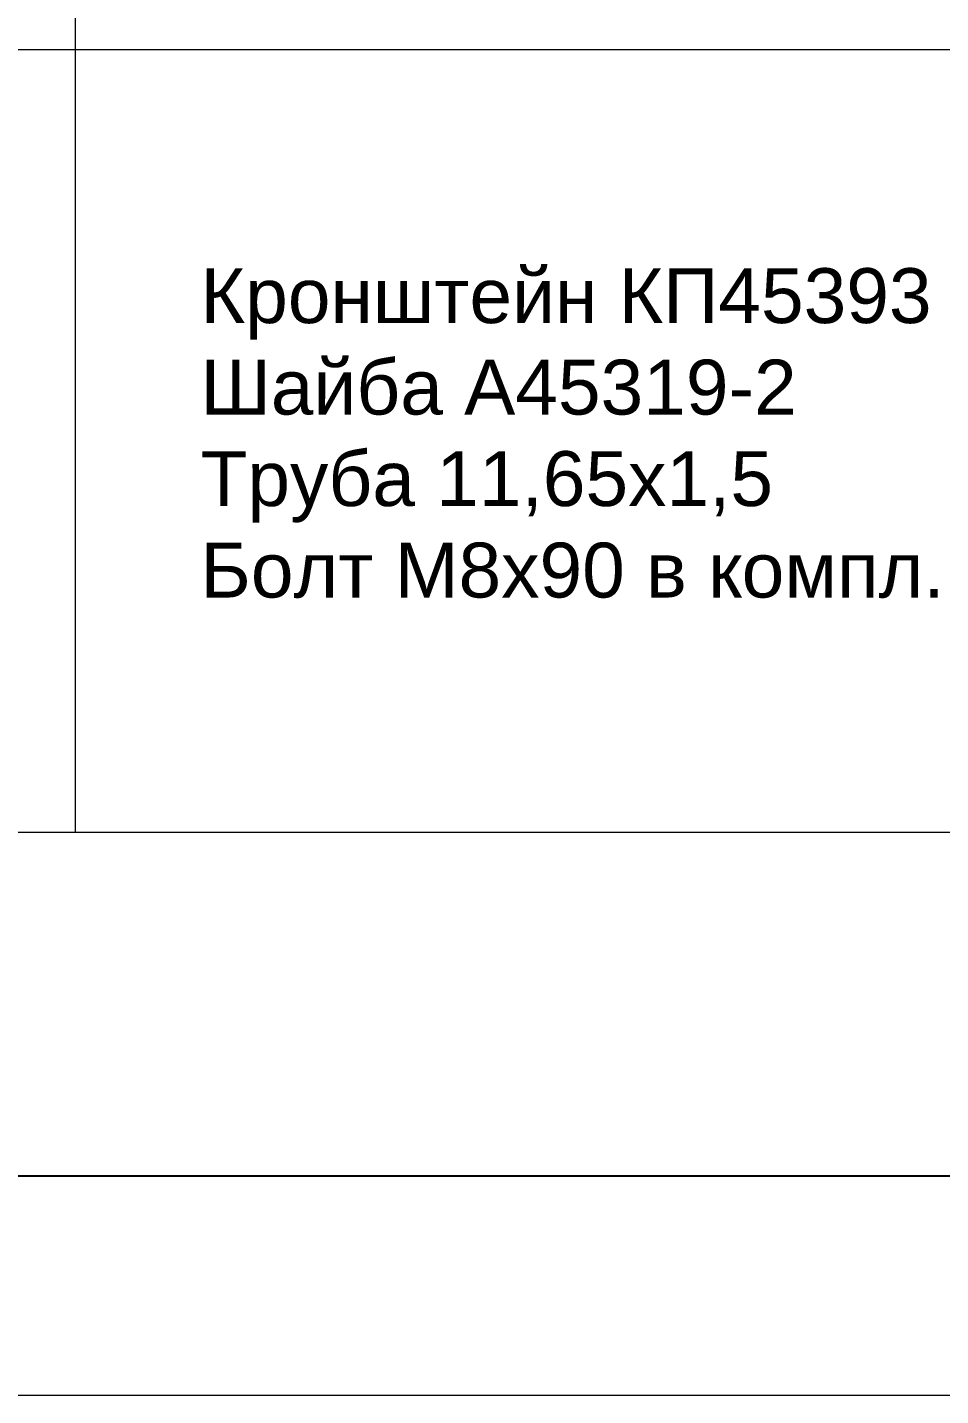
# Model space of a CAD drawing. Extents: x -37 to 4620, y -49 to 348.
# Drawn here: x 1811.3 to 1852.9, y 0 to 62.3 of the extents above; entities that cross this region are included whole.
import ezdxf

# ---------------------------------------------------------------- set-up
doc = ezdxf.new("R2010")
doc.units = 0
doc.header["$LTSCALE"] = 5
doc.layers.add('Рамки', color=1, linetype='CONTINUOUS', lineweight=15)
doc.layers.add('Текстовый', color=7, linetype='CONTINUOUS', lineweight=9)
doc.layers.add('Скрытые', color=14, linetype='CONTINUOUS', plot=False)
doc.styles.add('Каталожный', font='arial.ttf', dxfattribs={"height": 2.5})

msp = doc.modelspace()

# ---------------------------------------------------------------- linework, layer by layer
at = {"layer": 'Рамки'}
msp.add_line((1813.447, 279.851), (1813.447, 25.67), dxfattribs=at)
at = {"layer": 'Рамки', "linetype": 'Continuous'}
for p, q in [((1700.197, 61.323), (1865, 61.323)), ((1700.23, 25.67), (1865.033, 25.671))]:
    msp.add_line(p, q, dxfattribs=at)
msp.add_lwpolyline([(1680, 297), (1890, 297), (1890, 0), (1680, 0)], close=True, dxfattribs=at)
at = {"layer": 'Скрытые', "linetype": 'Continuous'}
msp.add_lwpolyline([(1700, 10), (1700, 287), (1865, 287), (1865, 10)], close=True, dxfattribs=at)

# ---------------------------------------------------------------- texts
at = {"layer": 'Текстовый', "color": 1, "linetype": 'Continuous', "insert": (1819.157, 51.361, 729.711), "char_height": 2.5, "width": 39.58289, "attachment_point": 1, "style": 'Каталожный'}
msp.add_mtext('\\pxql;Кронштейн КП45393\\PШайба А45319-2\\PТруба 11,65х1,5\\PБолт М8х90 в компл.', dxfattribs=at)

doc.saveas('drawing.dxf')
